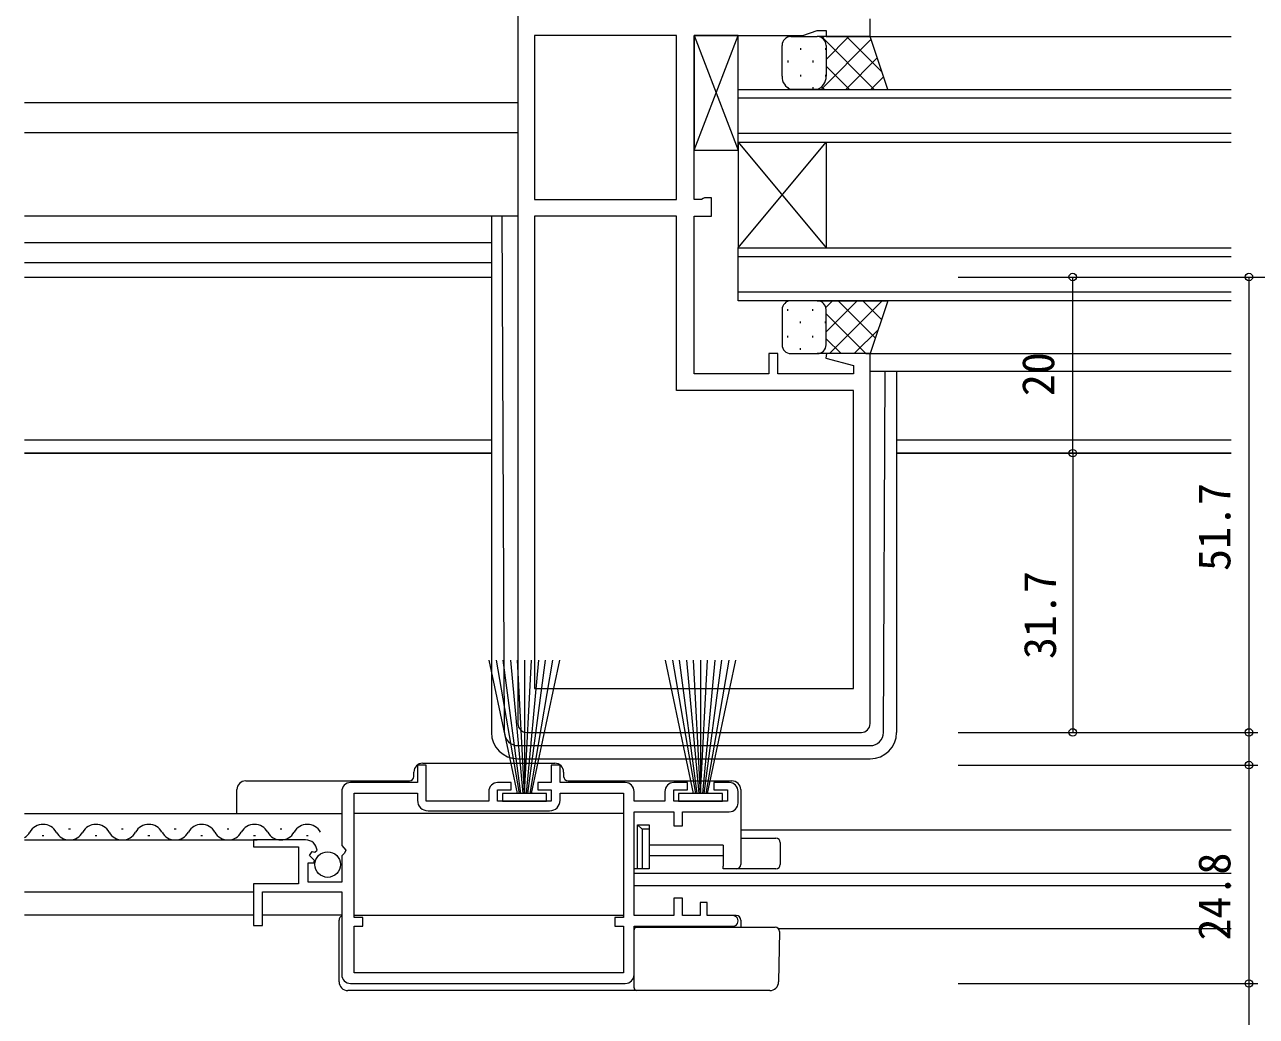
# Model space of a CAD drawing. Units: millimetres, scale not verified. Extents: x -594 to 539, y -420 to 386.
# Drawn here: x 117.4 to 257.2, y -161.2 to -48.6 of the extents above; entities that cross this region are included whole.
import ezdxf
from ezdxf.enums import TextEntityAlignment as Align

# ---------------------------------------------------------------- set-up
doc = ezdxf.new("R2010")
doc.units = ezdxf.units.MM
doc.header["$LTSCALE"] = 2
for name, color, linetype, lineweight in [('0-3_YKK_11', 7, 'Continuous', 9), ('0-4_YKK_12', 2, 'Continuous', 9), ('0-5_YKK_13', 4, 'Continuous', 9), ('0-7_YKK_D', 6, 'Continuous', 9)]:
    doc.layers.add(name, color=color, linetype=linetype, lineweight=lineweight)
doc.styles.add('ＭＳ ゴシック', font='')
doc.styles.get('ＭＳ ゴシック').set_extended_font_data('MS Gothic')

msp = doc.modelspace()

# ---------------------------------------------------------------- linework, layer by layer
at = {"layer": '0-3_YKK_11'}
for p, q in [((173.363, -42.466), (173.363, -127.966)), ((213.363, -49.966), (213.363, -47.966)), ((175.263, -49.866), (175.263, -68.466)), ((191.363, -49.866), (175.263, -49.866)), ((191.363, -68.466), (191.363, -49.866)), ((191.363, -68.466), (191.363, -49.866)), ((193.363, -49.866), (205.715, -49.866)), ((193.363, -68.466), (193.363, -49.866)), ((205.715, -49.866), (207.363, -49.266)), ((207.363, -49.266), (208.363, -49.266)), ((208.363, -49.266), (208.363, -49.966)), ((208.363, -49.966), (213.363, -49.966)), ((175.263, -68.466), (191.363, -68.466)), ((194.217, -68.466), (193.363, -68.466)), ((194.39, -68.366), (194.217, -68.466)), ((194.563, -68.266), (194.39, -68.366)), ((195.363, -68.266), (194.563, -68.266)), ((195.363, -70.366), (195.363, -68.266)), ((191.363, -70.366), (175.263, -70.366)), ((175.263, -70.366), (175.263, -123.966)), ((175.263, -70.366), (175.263, -123.966)), ((191.363, -90.166), (191.363, -70.366)), ((193.363, -70.366), (195.363, -70.366)), ((193.363, -88.266), (193.363, -70.366)), ((201.863, -85.966), (201.863, -88.266)), ((202.863, -85.966), (201.863, -85.966)), ((202.863, -88.266), (202.863, -85.966)), ((208.403, -85.966), (208.334, -86.489)), ((208.334, -86.489), (211.463, -87.327)), ((213.363, -85.966), (208.403, -85.966)), ((213.363, -127.966), (213.363, -85.966)), ((211.463, -87.327), (211.463, -88.266)), ((201.863, -88.266), (193.363, -88.266)), ((211.463, -88.266), (202.863, -88.266)), ((211.463, -90.166), (191.363, -90.166)), ((211.463, -123.966), (211.463, -90.166)), ((175.263, -123.966), (211.463, -123.966)), ((174.363, -128.966), (212.363, -128.966)), ((161.963, -132.666), (161.963, -134.666)), ((162.963, -132.666), (161.963, -132.666)), ((162.963, -136.766), (162.963, -132.666)), ((177.163, -132.666), (177.163, -134.666)), ((178.163, -132.666), (177.163, -132.666)), ((178.163, -134.666), (178.163, -132.666)), ((161.963, -134.666), (154.363, -134.666)), ((172.613, -134.666), (171.063, -134.666)), ((171.063, -135.466), (172.613, -135.466)), ((171.063, -136.766), (171.063, -135.466)), ((172.613, -135.466), (172.613, -134.666)), ((175.613, -134.666), (175.613, -135.466)), ((177.163, -134.666), (175.613, -134.666)), ((175.613, -135.466), (177.163, -135.466)), ((177.163, -135.466), (177.163, -136.766)), ((185.563, -134.666), (178.163, -134.666)), ((192.613, -134.666), (191.063, -134.666)), ((191.063, -135.466), (192.613, -135.466)), ((191.063, -136.766), (191.063, -135.466)), ((192.613, -135.466), (192.613, -134.666)), ((195.613, -134.666), (195.613, -135.466)), ((197.363, -134.666), (195.613, -134.666)), ((195.613, -135.466), (197.163, -135.466)), ((197.163, -135.466), (197.163, -136.766)), ((153.363, -135.666), (153.363, -141.798)), ((154.763, -135.866), (161.963, -135.866)), ((154.763, -149.966), (154.763, -135.866)), ((161.963, -135.866), (161.963, -136.666)), ((170.063, -136.766), (162.963, -136.766)), ((170.063, -135.666), (170.063, -136.766)), ((177.163, -136.766), (171.063, -136.766)), ((178.163, -135.866), (185.363, -135.866)), ((178.163, -136.666), (178.163, -135.866)), ((185.363, -135.866), (185.363, -149.966)), ((186.563, -136.766), (186.563, -135.666)), ((190.063, -136.766), (186.563, -136.766)), ((190.063, -135.666), (190.063, -136.766)), ((197.163, -136.766), (191.063, -136.766)), ((198.363, -136.966), (198.363, -135.666)), ((163.163, -137.866), (176.963, -137.866)), ((186.563, -137.966), (191.063, -137.966)), ((186.563, -149.766), (186.563, -137.966)), ((191.063, -137.966), (191.063, -139.566)), ((192.063, -137.966), (197.363, -137.966)), ((192.063, -139.566), (192.063, -137.966)), ((191.063, -139.566), (192.063, -139.566)), ((143.363, -141.166), (143.363, -141.966)), ((149.268, -141.166), (143.363, -141.166)), ((143.363, -141.966), (148.463, -141.966)), ((148.463, -141.966), (148.463, -146.166)), ((149.722, -142.942), (149.992, -142.474)), ((149.992, -142.474), (150.311, -142.56)), ((150.311, -142.56), (150.562, -142.348)), ((153.363, -141.798), (153.816, -142.338)), ((153.816, -142.338), (153.663, -142.666)), ((149.563, -143.766), (150.18, -143.766)), ((149.563, -145.966), (149.563, -143.766)), ((150.287, -143.508), (149.722, -142.942)), ((150.18, -143.766), (150.287, -143.508)), ((153.663, -142.666), (153.363, -142.966)), ((153.363, -142.966), (153.363, -145.966)), ((143.363, -146.166), (143.363, -150.866)), ((148.463, -146.166), (143.363, -146.166)), ((153.363, -145.966), (149.563, -145.966)), ((144.363, -147.066), (153.363, -147.066)), ((144.363, -150.866), (144.363, -147.066)), ((153.363, -147.066), (153.363, -156.466)), ((191.063, -147.766), (191.063, -149.766)), ((192.063, -147.766), (191.063, -147.766)), ((192.063, -149.766), (192.063, -147.766)), ((194.063, -148.266), (194.063, -149.766)), ((194.863, -148.266), (194.063, -148.266)), ((194.863, -149.766), (194.863, -148.266)), ((143.363, -150.866), (144.363, -150.866)), ((155.763, -149.966), (154.763, -149.966)), ((154.763, -150.966), (155.763, -150.966)), ((154.763, -156.266), (154.763, -150.966)), ((155.763, -150.966), (155.763, -149.966)), ((184.363, -149.966), (184.363, -150.966)), ((185.363, -149.966), (184.363, -149.966)), ((184.363, -150.966), (185.363, -150.966)), ((185.363, -150.966), (185.363, -156.266)), ((191.063, -149.766), (186.563, -149.766)), ((186.563, -150.966), (197.763, -150.966)), ((186.563, -156.466), (186.563, -150.966)), ((194.063, -149.766), (192.063, -149.766)), ((197.763, -149.766), (194.863, -149.766)), ((185.363, -156.266), (154.763, -156.266)), ((185.363, -156.266), (154.763, -156.266)), ((154.363, -157.466), (185.563, -157.466))]:
    msp.add_line(p, q, dxfattribs=at)
for centre, radius, start, end in [((174.363, -127.966), 1, 180, 269.99998), ((212.363, -127.966), 1, 270, 359.99998), ((154.363, -135.666), 1, 90, 179.99998), ((171.063, -135.666), 1, 90, 179.99998), ((185.563, -135.666), 1, 0, 89.99998), ((191.063, -135.666), 1, 90, 179.99998), ((197.363, -135.666), 1, 0, 89.99998), ((163.163, -136.666), 1.2, 180, 269.99998), ((176.963, -136.666), 1.2, 270, 359.99998), ((197.363, -136.966), 1, 270, 359.99998), ((149.268, -142.466), 1.3, 5.2159, 90.00002), ((197.763, -150.366), 0.6, 269.99998, 90), ((154.363, -156.466), 1, 180, 269.99998), ((185.563, -156.466), 1, 270, 359.99998)]:
    msp.add_arc(centre, radius, start, end, dxfattribs=at)
at = {"layer": '0-4_YKK_12'}
for p, q in [((212.863, -49.966), (254.363, -49.966)), ((198.363, -55.966), (254.363, -55.966)), ((198.363, -61.966), (198.363, -55.966)), ((254.363, -56.966), (198.363, -56.966)), ((117.363, -57.466), (173.363, -57.466)), ((117.363, -60.866), (173.363, -60.866)), ((254.363, -60.966), (198.363, -60.966)), ((198.363, -61.966), (254.363, -61.966)), ((198.363, -73.966), (208.364, -61.966)), ((198.363, -61.966), (208.364, -73.966)), ((198.363, -61.966), (198.363, -73.966)), ((208.364, -61.966), (208.364, -73.966)), ((117.363, -73.366), (170.364, -73.366)), ((198.363, -73.966), (254.363, -73.966)), ((198.363, -79.966), (198.363, -73.966)), ((254.363, -74.966), (198.363, -74.966)), ((117.363, -75.636), (170.364, -75.636)), ((117.363, -77.266), (170.364, -77.266)), ((198.363, -78.966), (254.363, -78.966)), ((254.363, -79.966), (198.363, -79.966)), ((212.863, -85.966), (254.363, -85.966)), ((213.363, -87.966), (254.363, -87.966)), ((117.363, -95.766), (170.364, -95.766)), ((216.364, -95.766), (254.363, -95.766)), ((170.363, -97.266), (117.363, -97.266)), ((117.363, -97.266), (170.364, -97.266)), ((254.363, -97.266), (216.363, -97.266)), ((216.364, -97.266), (254.363, -97.266)), ((117.363, -138.166), (153.363, -138.166)), ((185.363, -138.166), (154.763, -138.166)), ((117.363, -141.166), (143.763, -141.166)), ((119.358, -140.666), (119.559, -140.666)), ((122.359, -139.906), (122.559, -139.906)), ((125.359, -140.666), (125.558, -140.666)), ((128.358, -139.906), (128.558, -139.906)), ((131.359, -140.666), (131.559, -140.666)), ((134.358, -139.906), (134.559, -139.906)), ((137.358, -140.666), (137.559, -140.666)), ((140.358, -139.906), (140.559, -139.906)), ((143.359, -140.666), (143.558, -140.666)), ((146.359, -139.906), (146.558, -139.906)), ((149.358, -140.666), (149.559, -140.666)), ((254.363, -140.066), (198.663, -140.066)), ((254.363, -144.966), (186.563, -144.966)), ((254.363, -146.366), (186.563, -146.366)), ((117.363, -147.066), (143.363, -147.066)), ((117.363, -149.666), (143.363, -149.666)), ((144.363, -149.666), (153.363, -149.666)), ((185.346, -149.766), (154.78, -149.766)), ((254.363, -151.266), (202.962, -151.266))]:
    msp.add_line(p, q, dxfattribs=at)
for centre, start, end in [((119.459, -141.125), 29.20253, 150.79745), ((125.458, -141.125), 29.20253, 150.79745), ((131.459, -141.125), 29.20253, 150.79745), ((137.459, -141.125), 29.20253, 150.79745), ((143.459, -141.125), 29.20253, 150.79745), ((149.459, -141.125), 29.20253, 150.79745), ((116.459, -139.448), 301.76192, 330.79745), ((122.458, -139.448), 209.20253, 330.79745), ((128.459, -139.448), 209.20253, 330.79745), ((134.459, -139.448), 209.20253, 330.79745), ((140.459, -139.448), 209.20253, 330.79745), ((146.459, -139.448), 209.20253, 330.79745)]:
    msp.add_arc(centre, 1.718, start, end, dxfattribs=at)
at = {"layer": '0-5_YKK_13'}
for p, q in [((193.363, -49.866), (193.363, -62.866)), ((198.363, -49.866), (193.363, -49.866)), ((193.363, -49.866), (198.363, -62.866)), ((193.363, -62.866), (198.363, -49.866)), ((198.363, -62.866), (198.363, -49.866)), ((204.363, -49.966), (207.363, -49.966)), ((213.363, -49.966), (207.363, -49.966)), ((207.783, -55.966), (213.468, -50.282)), ((207.831, -49.966), (213.831, -55.966)), ((207.942, -50.151), (208.126, -49.966)), ((208.363, -52.558), (210.955, -49.966)), ((210.66, -49.966), (214.715, -54.021)), ((215.363, -55.966), (213.363, -49.966)), ((203.363, -54.466), (203.363, -50.966)), ((205.443, -51.286), (205.443, -51.486)), ((208.273, -51.286), (208.273, -51.486)), ((208.363, -50.966), (208.363, -54.466)), ((208.363, -50.966), (208.363, -54.466)), ((204.028, -52.701), (204.028, -52.901)), ((206.858, -52.701), (206.858, -52.901)), ((210.612, -55.966), (214.175, -52.403)), ((205.443, -54.316), (205.443, -54.516)), ((208.273, -54.316), (208.273, -54.516)), ((208.363, -53.327), (211.003, -55.966)), ((213.44, -55.966), (214.882, -54.524)), ((204.028, -55.731), (204.028, -55.793)), ((206.858, -55.731), (206.858, -55.931)), ((207.867, -55.659), (208.174, -55.966)), ((207.363, -55.966), (204.363, -55.966)), ((207.363, -55.966), (215.363, -55.966)), ((193.363, -62.866), (198.363, -62.866)), ((173.363, -70.366), (117.363, -70.366)), ((170.363, -70.366), (170.363, -128.964)), ((171.856, -128.971), (171.572, -70.366)), ((203.363, -80.966), (203.363, -84.966)), ((204.028, -81.101), (204.028, -80.901)), ((207.363, -79.966), (204.363, -79.966)), ((206.858, -81.101), (206.858, -80.901)), ((207.363, -79.966), (215.363, -79.966)), ((208.33, -80.711), (209.074, -79.966)), ((208.363, -83.506), (211.903, -79.966)), ((208.363, -84.966), (208.363, -80.966)), ((208.363, -84.966), (208.363, -80.966)), ((208.731, -85.966), (214.731, -79.966)), ((209.712, -79.966), (213.95, -84.205)), ((212.54, -79.966), (214.657, -82.084)), ((215.363, -79.966), (213.363, -85.966)), ((205.443, -82.516), (205.443, -82.316)), ((208.273, -82.516), (208.273, -82.316)), ((208.363, -81.446), (212.883, -85.966)), ((211.56, -85.966), (214.265, -83.261)), ((204.028, -84.131), (204.028, -83.931)), ((206.858, -84.131), (206.858, -83.931)), ((208.363, -84.275), (210.055, -85.966)), ((204.363, -85.966), (207.363, -85.966)), ((205.443, -85.546), (205.443, -85.346)), ((213.363, -85.966), (207.363, -85.966)), ((208.273, -85.381), (208.273, -85.346)), ((214.87, -128.971), (215.069, -87.966)), ((216.363, -87.966), (216.363, -128.964)), ((173.313, -135.916), (170.113, -120.766)), ((170.913, -120.766), (173.513, -135.916)), ((173.713, -135.916), (171.713, -120.766)), ((172.513, -120.766), (173.913, -135.916)), ((174.113, -135.916), (173.313, -120.766)), ((174.113, -120.766), (174.113, -135.916)), ((174.113, -135.916), (174.913, -120.766)), ((175.713, -120.766), (174.313, -135.916)), ((174.513, -135.916), (176.513, -120.766)), ((177.313, -120.766), (174.713, -135.916)), ((174.913, -135.916), (178.113, -120.766)), ((193.313, -135.916), (190.113, -120.766)), ((190.913, -120.766), (193.513, -135.916)), ((193.713, -135.916), (191.713, -120.766)), ((192.513, -120.766), (193.913, -135.916)), ((194.113, -135.916), (193.313, -120.766)), ((194.113, -120.766), (194.113, -135.916)), ((194.113, -135.916), (194.913, -120.766)), ((195.713, -120.766), (194.313, -135.916)), ((194.513, -135.916), (196.513, -120.766)), ((197.313, -120.766), (194.713, -135.916)), ((194.913, -135.916), (198.113, -120.766)), ((173.356, -130.464), (213.37, -130.464)), ((162.563, -132.461), (177.563, -132.461)), ((173.363, -131.964), (213.363, -131.964)), ((161.563, -133.961), (161.563, -133.461)), ((178.563, -133.461), (178.563, -133.961)), ((141.463, -138.166), (141.463, -135.461)), ((142.463, -134.461), (161.063, -134.461)), ((179.063, -134.461), (197.663, -134.461)), ((198.663, -135.461), (198.663, -143.961)), ((176.613, -135.916), (171.613, -135.916)), ((171.613, -135.916), (171.613, -136.766)), ((171.613, -136.766), (176.613, -136.766)), ((176.613, -136.766), (176.613, -135.916)), ((196.613, -135.916), (191.613, -135.916)), ((191.613, -135.916), (191.613, -136.766)), ((191.613, -136.766), (196.613, -136.766)), ((196.613, -136.766), (196.613, -135.916)), ((186.963, -139.461), (188.263, -139.461)), ((186.963, -139.461), (187.463, -139.961)), ((186.963, -144.461), (186.963, -139.461)), ((187.463, -139.961), (187.463, -144.461)), ((198.663, -140.961), (198.946, -140.961)), ((198.946, -140.961), (202.663, -140.961)), ((196.663, -141.761), (188.263, -141.761)), ((196.663, -141.761), (196.663, -144.161)), ((203.163, -141.461), (203.163, -143.961)), ((196.663, -142.961), (188.263, -142.961)), ((186.963, -144.461), (186.563, -144.461)), ((187.463, -144.461), (186.963, -144.461)), ((196.663, -144.461), (196.663, -144.161)), ((198.163, -144.461), (196.663, -144.461)), ((198.946, -144.461), (198.163, -144.461)), ((202.663, -144.461), (198.946, -144.461)), ((153.063, -157.266), (153.063, -150.266)), ((198.163, -149.766), (197.763, -149.766)), ((198.663, -150.266), (198.663, -151.066)), ((186.639, -151.066), (186.863, -151.066)), ((186.863, -151.066), (202.563, -151.066)), ((203.063, -151.566), (202.963, -157.275)), ((202.963, -157.275), (202.963, -157.284)), ((186.063, -158.266), (154.063, -158.266)), ((186.863, -158.266), (186.063, -158.266)), ((201.963, -158.266), (186.863, -158.266))]:
    msp.add_line(p, q, dxfattribs=at)
for points in [[(188.263, -139.461), (188.263, -139.961), (187.463, -139.961)], [(188.263, -139.961), (188.263, -144.461), (187.463, -144.461)], [(186.563, -157.966), (186.563, -157.266), (186.563, -151.566), (186.563, -151.366)]]:
    msp.add_lwpolyline(points, dxfattribs=at)
msp.add_circle((151.768, -143.966), 1.45, dxfattribs=at)
for centre, radius, start, end in [((204.363, -50.966), 1, 89.99989, 179.99989), ((207.363, -50.966), 1, 359.99989, 89.99989), ((207.363, -50.966), 1, 359.99989, 89.99989), ((204.895, -54.528), 1.534, 177.68834, 249.69205), ((206.831, -54.528), 1.534, 290.30777, 2.31151), ((206.831, -54.528), 1.534, 290.30777, 2.31151), ((204.363, -80.966), 1, 90.00009, 180.00009), ((207.363, -80.966), 1, 0.00009, 90.00009), ((207.363, -80.966), 1, 0.00009, 90.00009), ((204.363, -84.966), 1, 180.00009, 270.00009), ((207.363, -84.966), 1, 270.00009, 0.00009), ((207.363, -84.966), 1, 270.00009, 0.00009), ((173.363, -128.964), 3, 180, 270), ((173.356, -128.964), 1.5, 180.27722, 270), ((213.363, -128.964), 3, 270, 0), ((213.37, -128.964), 1.5, 270, 359.72276), ((162.563, -133.461), 1, 90, 180), ((177.563, -133.461), 1, 0, 90), ((161.063, -133.961), 0.5, 270, 0), ((179.063, -133.961), 0.5, 180, 270), ((142.463, -135.461), 1, 90, 180), ((197.663, -135.461), 1, 0, 90), ((202.663, -141.461), 0.5, 0, 90), ((198.163, -143.961), 0.5, 270, 0), ((202.663, -143.961), 0.5, 270, 0), ((153.563, -150.266), 0.5, 113.57817, 180), ((185.263, -150.266), 0.5, 80.74037, 90), ((190.263, -150.566), 0.5, 270, 306.86989), ((198.163, -150.266), 0.5, 0, 90), ((186.863, -151.366), 0.3, 90, 180), ((202.563, -151.566), 0.5, 0, 90), ((154.063, -157.266), 1, 180, 270), ((186.863, -157.966), 0.3, 180, 270), ((201.963, -157.266), 1, 270, 358.99998)]:
    msp.add_arc(centre, radius, start, end, dxfattribs=at)
at = {"layer": '0-7_YKK_D'}
for p, q in [((223.363, -77.266), (237.363, -77.266)), ((223.363, -77.266), (257.363, -77.266)), ((223.363, -77.266), (277.363, -77.266)), ((236.363, -97.266), (236.363, -77.266)), ((256.363, -77.266), (256.363, -128.966)), ((223.363, -97.266), (237.363, -97.266)), ((236.363, -97.266), (236.363, -128.966)), ((223.363, -128.966), (257.363, -128.966)), ((223.363, -128.966), (257.363, -128.966)), ((223.363, -128.966), (237.363, -128.966)), ((256.363, -128.966), (256.363, -132.666)), ((223.363, -132.666), (257.363, -132.666)), ((223.363, -132.666), (257.363, -132.666)), ((256.363, -132.666), (256.363, -157.466)), ((223.363, -157.466), (257.363, -157.466)), ((223.363, -157.466), (257.363, -157.466)), ((256.363, -157.466), (256.363, -172.266))]:
    msp.add_line(p, q, dxfattribs=at)
for centre in [(236.363, -77.266), (256.363, -77.266), (236.363, -97.266), (236.363, -97.266), (236.363, -128.966), (256.363, -128.966), (256.363, -128.966), (256.363, -132.666), (256.363, -132.666), (256.363, -157.466), (256.363, -157.466)]:
    msp.add_circle(centre, 0.425, dxfattribs=at)

# ---------------------------------------------------------------- texts
at = {"layer": '0-7_YKK_D', "color": 4, "style": 'ＭＳ ゴシック'}
for s, p in [('20', (235.363, -90.786)), ('51.7', (255.363, -110.636)), ('31.7', (235.563, -120.636)), ('24.8', (255.363, -152.586))]:
    msp.add_text(s, height=3.666, rotation=90, dxfattribs=at).set_placement(p, align=Align.BOTTOM_LEFT)

doc.saveas('drawing.dxf')
